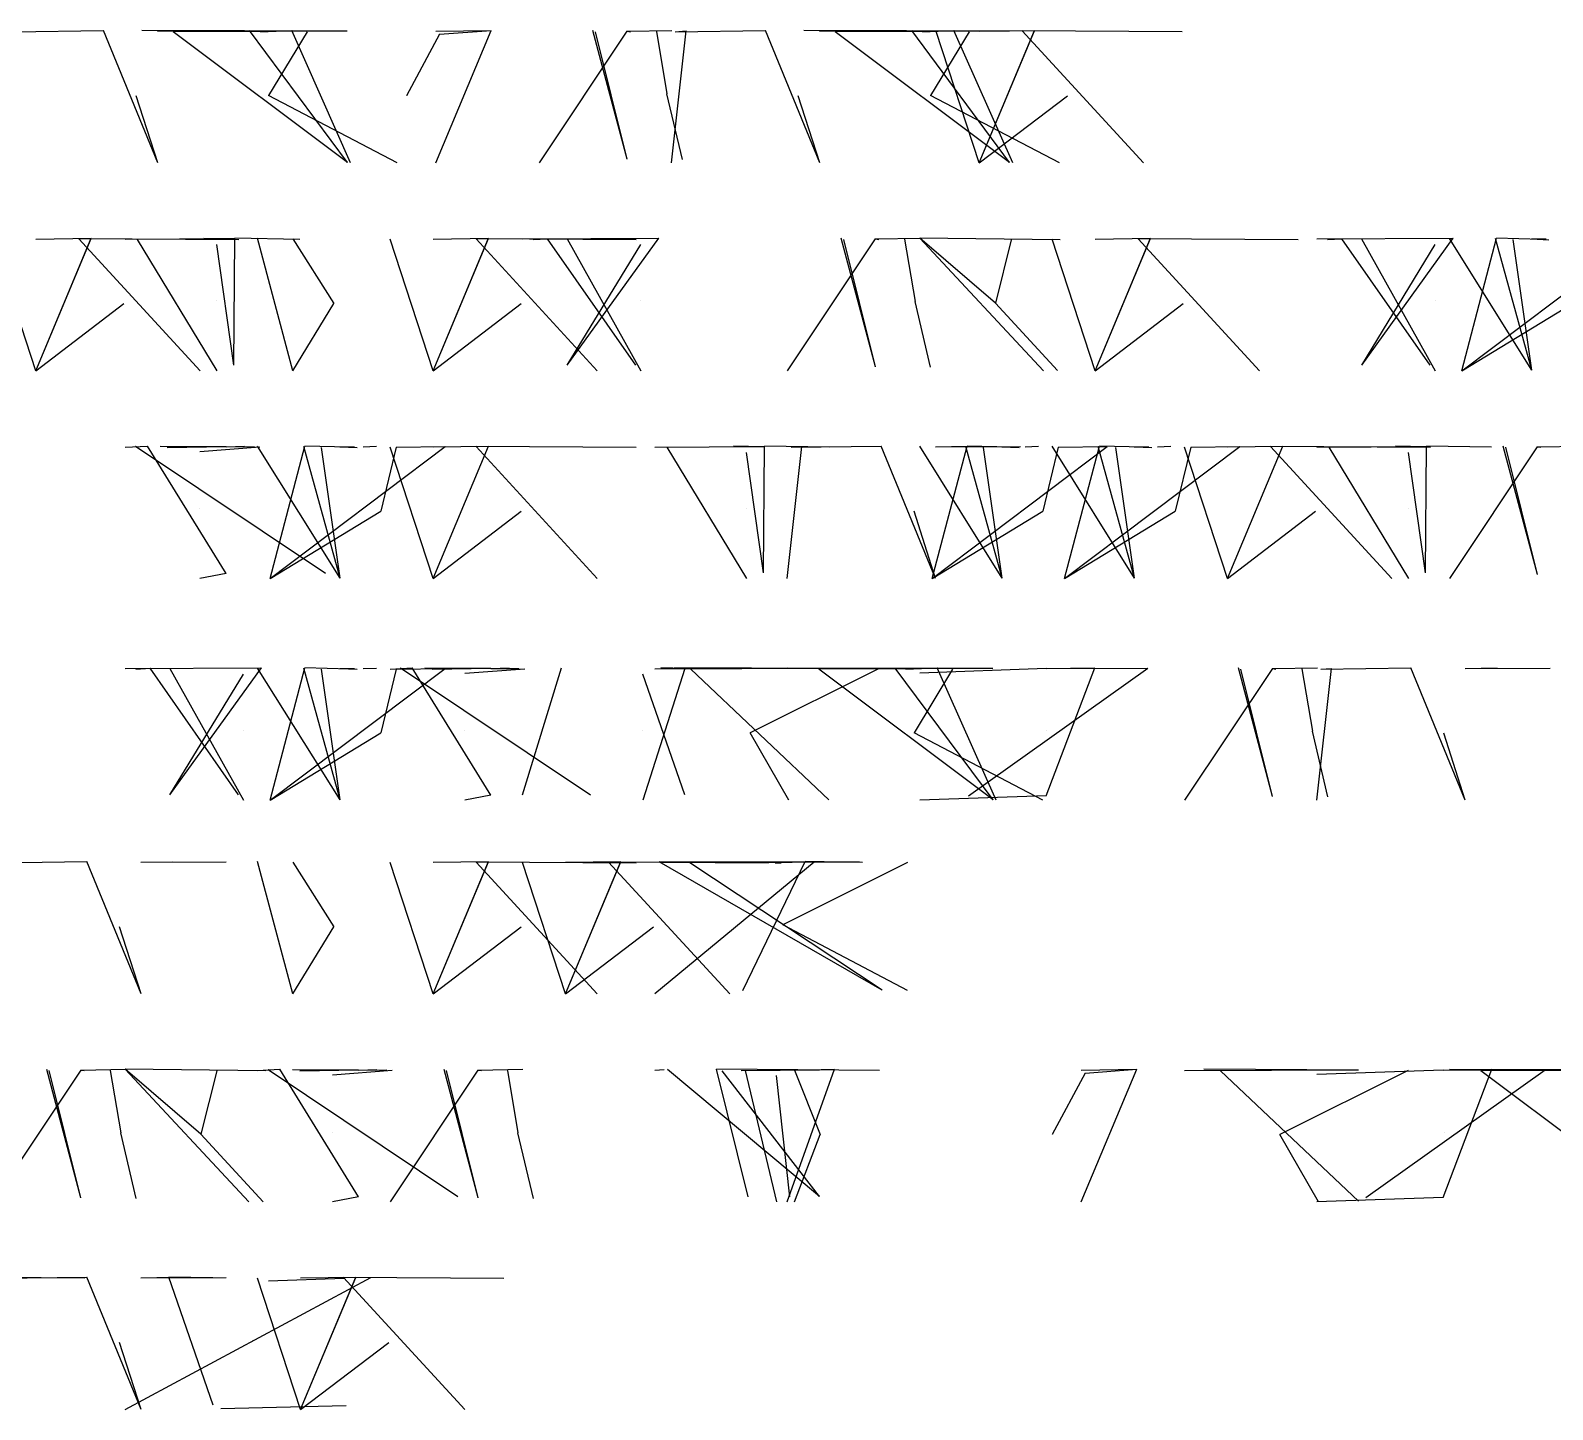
# Model space of a CAD drawing. Header units: metres. Extents: x -978944 to 1068394069015, y -937984 to 996528.
# Drawn here: x -195.81 to -188.98, y -17.44 to -11.25 of the extents above; entities that cross this region are included whole.
import ezdxf

# ---------------------------------------------------------------- set-up
doc = ezdxf.new("R2010")
doc.units = ezdxf.units.M

msp = doc.modelspace()

# ---------------------------------------------------------------- linework, layer by layer
at = {"layer": 'MCD_Layer_0'}
for p, q in [((-195.884432, -11.260317), (-195.480154, -11.254803)), ((-195.236202, -11.848803), (-195.480154, -11.254803)), ((-194.38578, -11.258253), (-195.307739, -11.255503)), ((-195.237356, -11.258245), (-195.093753, -11.255361)), ((-195.237356, -11.258245), (-194.854993, -11.256641)), ((-194.38578, -11.258253), (-195.166828, -11.261237)), ((-194.38463, -11.847203), (-195.166828, -11.261237)), ((-194.38463, -11.847203), (-194.824041, -11.255611)), ((-194.775729, -11.26032), (-194.634818, -11.254803)), ((-194.566376, -11.260338), (-194.73892, -11.546977)), ((-194.370826, -11.848767), (-194.634818, -11.254803)), ((-193.989414, -11.848803), (-193.740302, -11.254803)), ((-193.989414, -11.258316), (-193.740302, -11.254803)), ((-193.972114, -11.271886), (-193.740302, -11.254803)), ((-193.131441, -11.258198), (-193.525726, -11.848803)), ((-193.130321, -11.831703), (-193.283779, -11.254838)), ((-193.130321, -11.831703), (-193.272578, -11.260631)), ((-193.131441, -11.258198), (-192.929539, -11.254803)), ((-193.131441, -11.258198), (-193.11576, -11.260666)), ((-192.999266, -11.259301), (-192.952221, -11.539332)), ((-192.931732, -11.848803), (-192.865986, -11.257109)), ((-192.914431, -11.260317), (-192.510152, -11.254803)), ((-192.914431, -11.260317), (-192.865986, -11.257109)), ((-192.266201, -11.848803), (-192.510152, -11.254803)), ((-191.415779, -11.258253), (-192.337738, -11.255503)), ((-192.267355, -11.258245), (-192.123752, -11.255361)), ((-192.267355, -11.258245), (-191.884992, -11.256641)), ((-191.415779, -11.258253), (-192.196827, -11.261237)), ((-191.414629, -11.847203), (-192.196827, -11.261237)), ((-191.414629, -11.847203), (-191.85404, -11.255611)), ((-191.805728, -11.26032), (-191.664817, -11.254803)), ((-191.596375, -11.260338), (-191.768919, -11.546977)), ((-191.551132, -11.848803), (-191.743744, -11.259416)), ((-191.400825, -11.848767), (-191.664817, -11.254803)), ((-191.551132, -11.848803), (-191.302582, -11.254803)), ((-191.551132, -11.258281), (-191.302582, -11.254803)), ((-191.551132, -11.848803), (-191.302582, -11.255956)), ((-190.814133, -11.848803), (-191.357944, -11.256875)), ((-190.639975, -11.261615), (-191.357944, -11.256875)), ((-193.972114, -11.271886), (-194.119736, -11.547739)), ((-192.882773, -11.833698), (-192.952221, -11.539332)), ((-192.952221, -11.539332), (-192.952204, -11.539332)), ((-195.236202, -11.848803), (-195.333091, -11.547757)), ((-195.333091, -11.547757), (-195.333073, -11.547757)), ((-194.161473, -11.848803), (-194.73892, -11.546977)), ((-194.73892, -11.546977), (-194.738902, -11.546977)), ((-194.119736, -11.547739), (-194.119718, -11.547739)), ((-192.266201, -11.848803), (-192.36309, -11.547757)), ((-192.36309, -11.547757), (-192.363072, -11.547757)), ((-191.191472, -11.848803), (-191.768919, -11.546977)), ((-191.768919, -11.546977), (-191.768901, -11.546977)), ((-191.551132, -11.848803), (-191.155529, -11.547739)), ((-191.155529, -11.547739), (-191.155511, -11.547739)), ((-195.783371, -12.780683), (-195.975983, -12.191296)), ((-195.783371, -12.780683), (-195.534821, -12.186683)), ((-195.783371, -12.190161), (-195.534821, -12.186683)), ((-195.783371, -12.780683), (-195.534821, -12.187836)), ((-195.046372, -12.780683), (-195.590183, -12.188755)), ((-194.872214, -12.193495), (-195.590183, -12.188755)), ((-194.894363, -12.189996), (-195.381989, -12.192895)), ((-195.328422, -12.192015), (-194.971124, -12.780683)), ((-194.894363, -12.189996), (-195.029109, -12.187356)), ((-194.894363, -12.755487), (-194.971124, -12.215192)), ((-194.894363, -12.755487), (-194.890497, -12.186683)), ((-194.598916, -12.191946), (-194.890497, -12.186683)), ((-194.630556, -12.780683), (-194.787994, -12.186683)), ((-194.630556, -12.190143), (-194.446589, -12.479628)), ((-194.001373, -12.780683), (-194.193985, -12.191296)), ((-194.001373, -12.780683), (-193.752824, -12.186683)), ((-194.001373, -12.190161), (-193.752824, -12.186683)), ((-194.001373, -12.780683), (-193.752824, -12.187836)), ((-193.264374, -12.780683), (-193.808185, -12.188755)), ((-193.090216, -12.193495), (-193.808185, -12.188755)), ((-193.599991, -12.189979), (-192.98894, -12.186683)), ((-193.552775, -12.192843), (-193.488163, -12.188684)), ((-193.091933, -12.755504), (-193.488163, -12.188684)), ((-193.399529, -12.190013), (-193.069567, -12.780683)), ((-193.399253, -12.755504), (-192.98894, -12.186683)), ((-193.399253, -12.755504), (-193.069567, -12.215192)), ((-192.017702, -12.190078), (-192.411987, -12.780683)), ((-192.016582, -12.763583), (-192.17004, -12.186718)), ((-192.016582, -12.763583), (-192.158839, -12.192511)), ((-192.017702, -12.190078), (-191.8158, -12.186683)), ((-192.017702, -12.190078), (-192.002021, -12.192546)), ((-191.885527, -12.191181), (-191.838482, -12.471212)), ((-191.478565, -12.477931), (-191.817993, -12.186683)), ((-191.262982, -12.780683), (-191.817993, -12.186683)), ((-191.187298, -12.19376), (-191.817993, -12.186683)), ((-191.407468, -12.193455), (-191.478565, -12.477931)), ((-191.031372, -12.780683), (-191.223984, -12.191296)), ((-191.031372, -12.780683), (-190.782822, -12.186683)), ((-191.031372, -12.190161), (-190.782822, -12.186683)), ((-191.031372, -12.780683), (-190.782822, -12.187836)), ((-190.294373, -12.780683), (-190.838184, -12.188755)), ((-190.120215, -12.193495), (-190.838184, -12.188755)), ((-190.03598, -12.189979), (-189.42493, -12.186683)), ((-189.988764, -12.192843), (-189.924152, -12.188684)), ((-189.527922, -12.755504), (-189.924152, -12.188684)), ((-189.835518, -12.190013), (-189.505556, -12.780683)), ((-189.835242, -12.755504), (-189.42493, -12.186683)), ((-189.835242, -12.755504), (-189.505556, -12.215192)), ((-189.072167, -12.779083), (-189.441986, -12.187491)), ((-189.386197, -12.780683), (-189.229757, -12.186683)), ((-189.386197, -12.780683), (-188.600547, -12.188983)), ((-189.072167, -12.779083), (-189.235509, -12.188516)), ((-189.029606, -12.192164), (-189.229757, -12.186683)), ((-189.072167, -12.779083), (-189.156139, -12.193135)), ((-189.073317, -12.190133), (-188.995098, -12.193171)), ((-189.073317, -12.190133), (-189.007751, -12.190133)), ((-195.783371, -12.780683), (-195.387767, -12.479619)), ((-195.387767, -12.479619), (-195.387749, -12.479619)), ((-194.971124, -12.467219), (-194.971107, -12.467219)), ((-194.630556, -12.780683), (-194.446589, -12.479628)), ((-194.446589, -12.479628), (-194.446571, -12.479628)), ((-194.001373, -12.780683), (-193.60577, -12.479619)), ((-193.60577, -12.479619), (-193.605752, -12.479619)), ((-193.069567, -12.467219), (-193.06955, -12.467219)), ((-191.769034, -12.765578), (-191.838482, -12.471212)), ((-191.838482, -12.471212), (-191.838465, -12.471212)), ((-191.199912, -12.780611), (-191.478565, -12.477931)), ((-191.478565, -12.477931), (-191.478547, -12.477931)), ((-191.031372, -12.780683), (-190.635769, -12.479619)), ((-190.635769, -12.479619), (-190.635751, -12.479619)), ((-189.505556, -12.467219), (-189.505539, -12.467219)), ((-189.386197, -12.780683), (-188.889271, -12.478839)), ((-195.381989, -13.124249), (-195.282127, -13.118563)), ((-195.324846, -13.123902), (-195.335387, -13.120556)), ((-194.483239, -13.689972), (-195.335387, -13.120556)), ((-194.929285, -13.689972), (-195.282127, -13.118563)), ((-194.929285, -13.121874), (-195.22554, -13.120227)), ((-194.929285, -13.121874), (-195.193362, -13.126156)), ((-194.777829, -13.124336), (-195.046899, -13.144481)), ((-194.929285, -13.121874), (-194.847732, -13.118996)), ((-194.929285, -13.121874), (-194.802794, -13.12144)), ((-194.418175, -13.710963), (-194.787994, -13.119371)), ((-194.732205, -13.712563), (-194.575765, -13.118563)), ((-194.732205, -13.712563), (-193.946556, -13.120863)), ((-194.418175, -13.710963), (-194.581517, -13.120396)), ((-194.375615, -13.124044), (-194.575765, -13.118563)), ((-194.418175, -13.710963), (-194.502147, -13.125015)), ((-194.419326, -13.122013), (-194.341106, -13.125051)), ((-194.419326, -13.122013), (-194.353759, -13.122013)), ((-194.314649, -13.122031), (-194.255409, -13.119246)), ((-194.166262, -13.124062), (-194.235279, -13.410719)), ((-194.001373, -13.712563), (-194.193985, -13.123176)), ((-194.166262, -13.124062), (-193.946556, -13.120863)), ((-194.001373, -13.712563), (-193.752824, -13.118563)), ((-194.001373, -13.122041), (-193.752824, -13.118563)), ((-194.001373, -13.712563), (-193.752824, -13.119716)), ((-193.264374, -13.712563), (-193.808185, -13.120635)), ((-193.090216, -13.125375), (-193.808185, -13.120635)), ((-192.518356, -13.121876), (-193.005981, -13.124775)), ((-192.952414, -13.123895), (-192.595117, -13.712563)), ((-192.518356, -13.121876), (-192.653102, -13.119236)), ((-192.518356, -13.687367), (-192.595117, -13.147072)), ((-192.518356, -13.687367), (-192.51449, -13.118563)), ((-192.222909, -13.123826), (-192.51449, -13.118563)), ((-192.411987, -13.712563), (-192.346242, -13.120869)), ((-192.394686, -13.124077), (-191.990407, -13.118563)), ((-192.394686, -13.124077), (-192.346242, -13.120869)), ((-191.746456, -13.712563), (-191.990407, -13.118563)), ((-191.448174, -13.710963), (-191.817993, -13.119371)), ((-191.762204, -13.712563), (-191.605764, -13.118563)), ((-191.762204, -13.712563), (-190.976555, -13.120863)), ((-191.74761, -13.122005), (-191.604007, -13.119121)), ((-191.74761, -13.122005), (-191.365247, -13.120401)), ((-191.448174, -13.710963), (-191.611516, -13.120396)), ((-191.405613, -13.124044), (-191.605764, -13.118563)), ((-191.448174, -13.710963), (-191.532146, -13.125015)), ((-191.449325, -13.122013), (-191.371105, -13.125051)), ((-191.449325, -13.122013), (-191.383758, -13.122013)), ((-191.344648, -13.122031), (-191.285408, -13.119246)), ((-191.19626, -13.124062), (-191.265278, -13.410719)), ((-190.854165, -13.710963), (-191.223984, -13.119371)), ((-191.19626, -13.124062), (-190.976555, -13.120863)), ((-191.168195, -13.712563), (-191.011755, -13.118563)), ((-191.168195, -13.712563), (-190.382545, -13.120863)), ((-190.854165, -13.710963), (-191.017506, -13.120396)), ((-190.811604, -13.124044), (-191.011755, -13.118563)), ((-190.854165, -13.710963), (-190.938136, -13.125015)), ((-190.855315, -13.122013), (-190.777095, -13.125051)), ((-190.855315, -13.122013), (-190.789749, -13.122013)), ((-190.750639, -13.122031), (-190.691399, -13.119246)), ((-190.602251, -13.124062), (-190.671268, -13.410719)), ((-190.437378, -13.712563), (-190.62999, -13.123176)), ((-190.602251, -13.124062), (-190.382545, -13.120863)), ((-190.437378, -13.712563), (-190.188828, -13.118563)), ((-190.437378, -13.122041), (-190.188828, -13.118563)), ((-190.437378, -13.712563), (-190.188828, -13.119716)), ((-189.700379, -13.712563), (-190.24419, -13.120635)), ((-189.526221, -13.125375), (-190.24419, -13.120635)), ((-189.548355, -13.121876), (-190.03598, -13.124775)), ((-189.982413, -13.123895), (-189.625116, -13.712563)), ((-189.548355, -13.121876), (-189.683101, -13.119236)), ((-189.548355, -13.687367), (-189.625116, -13.147072)), ((-189.548355, -13.687367), (-189.544489, -13.118563)), ((-189.252908, -13.123826), (-189.544489, -13.118563)), ((-189.047701, -13.121958), (-189.441986, -13.712563)), ((-189.046581, -13.695463), (-189.200039, -13.118598)), ((-189.046581, -13.695463), (-189.188837, -13.124391)), ((-189.047701, -13.121958), (-188.845798, -13.118563)), ((-189.047701, -13.121958), (-189.032019, -13.124426)), ((-195.046899, -13.400375), (-195.046882, -13.400375)), ((-194.732205, -13.712563), (-194.235279, -13.410719)), ((-194.235279, -13.410719), (-194.235261, -13.410719)), ((-194.001373, -13.712563), (-193.60577, -13.411499)), ((-193.60577, -13.411499), (-193.605752, -13.411499)), ((-192.595117, -13.399099), (-192.5951, -13.399099)), ((-191.746456, -13.712563), (-191.843345, -13.411517)), ((-191.843345, -13.411517), (-191.843327, -13.411517)), ((-191.762204, -13.712563), (-191.265278, -13.410719)), ((-191.265278, -13.410719), (-191.26526, -13.410719)), ((-191.168195, -13.712563), (-190.671268, -13.410719)), ((-190.671268, -13.410719), (-190.67125, -13.410719)), ((-190.437378, -13.712563), (-190.041774, -13.411499)), ((-190.041774, -13.411499), (-190.041756, -13.411499)), ((-189.625116, -13.399099), (-189.625099, -13.399099)), ((-194.929285, -13.689972), (-195.046899, -13.712563)), ((-195.381989, -14.116865), (-194.770938, -14.113569)), ((-195.334772, -14.11973), (-195.270161, -14.115571)), ((-194.87393, -14.682391), (-195.270161, -14.115571)), ((-195.181526, -14.1169), (-194.851565, -14.707569)), ((-195.18125, -14.682391), (-194.770938, -14.113569)), ((-194.418175, -14.705969), (-194.787994, -14.114378)), ((-194.732205, -14.707569), (-194.575765, -14.113569)), ((-194.732205, -14.707569), (-193.946556, -14.11587)), ((-194.418175, -14.705969), (-194.581517, -14.115402)), ((-194.375615, -14.119051), (-194.575765, -14.113569)), ((-194.418175, -14.705969), (-194.502147, -14.120022)), ((-194.419326, -14.11702), (-194.341106, -14.120057)), ((-194.419326, -14.11702), (-194.353759, -14.11702)), ((-194.314649, -14.117038), (-194.255409, -14.114252)), ((-194.166262, -14.119069), (-194.235279, -14.405725)), ((-194.193985, -14.119256), (-194.094124, -14.113569)), ((-194.166262, -14.119069), (-193.946556, -14.11587)), ((-194.136842, -14.118909), (-194.147383, -14.115563)), ((-193.295235, -14.684979), (-194.147383, -14.115563)), ((-193.741281, -14.684979), (-194.094124, -14.113569)), ((-193.741281, -14.11688), (-194.037536, -14.115233)), ((-193.741281, -14.11688), (-194.005359, -14.121163)), ((-193.589825, -14.119342), (-193.858896, -14.139488)), ((-193.741281, -14.11688), (-193.659728, -14.114003)), ((-193.741281, -14.11688), (-193.614791, -14.116447)), ((-193.599991, -14.682391), (-193.425484, -14.113586)), ((-192.872142, -14.116883), (-193.059903, -14.707569)), ((-192.224972, -14.116999), (-193.005981, -14.119981)), ((-192.872142, -14.116883), (-192.979276, -14.113569)), ((-192.224972, -14.116999), (-192.918628, -14.113569)), ((-192.225547, -14.705486), (-192.845067, -14.120016)), ((-192.002566, -14.118598), (-192.578409, -14.405496)), ((-191.490028, -14.11702), (-192.411987, -14.11427)), ((-191.490028, -14.11702), (-192.271077, -14.120004)), ((-191.488878, -14.705969), (-192.271077, -14.120004)), ((-191.488878, -14.705969), (-191.928289, -14.114378)), ((-191.879977, -14.119087), (-191.739066, -14.113569)), ((-191.670624, -14.119105), (-191.843168, -14.405743)), ((-191.251114, -14.116931), (-191.817993, -14.136788)), ((-191.475074, -14.707533), (-191.739066, -14.113569)), ((-191.598934, -14.687712), (-190.794044, -14.11559)), ((-191.251114, -14.687712), (-191.032891, -14.113569)), ((-191.251114, -14.116931), (-191.032891, -14.113569)), ((-191.251114, -14.116931), (-190.794044, -14.11559)), ((-190.235705, -14.116964), (-190.62999, -14.707569)), ((-190.234585, -14.69047), (-190.388042, -14.113604)), ((-190.234585, -14.69047), (-190.376841, -14.119397)), ((-190.235705, -14.116964), (-190.033802, -14.113569)), ((-190.235705, -14.116964), (-190.220023, -14.119432)), ((-190.10353, -14.118067), (-190.056484, -14.398099)), ((-190.03598, -14.707569), (-189.970235, -14.115876)), ((-190.018679, -14.119084), (-189.6144, -14.113569)), ((-190.018679, -14.119084), (-189.970235, -14.115876)), ((-189.370449, -14.707569), (-189.6144, -14.113569)), ((-189.371603, -14.117011), (-189.228, -14.114128)), ((-189.371603, -14.117011), (-188.98924, -14.115407)), ((-195.18125, -14.682391), (-194.851565, -14.142078)), ((-192.872142, -14.682373), (-193.059903, -14.142078)), ((-194.851565, -14.394106), (-194.851548, -14.394106)), ((-194.732205, -14.707569), (-194.235279, -14.405725)), ((-194.235279, -14.405725), (-194.235261, -14.405725)), ((-193.858896, -14.395382), (-193.858878, -14.395382)), ((-193.059903, -14.394106), (-193.059886, -14.394106)), ((-192.404852, -14.707569), (-192.578409, -14.405496)), ((-192.578409, -14.405496), (-192.578391, -14.405496)), ((-191.265721, -14.707569), (-191.843168, -14.405743)), ((-191.843168, -14.405743), (-191.84315, -14.405743)), ((-191.247212, -14.39673), (-191.247195, -14.39673)), ((-189.987037, -14.692465), (-190.056484, -14.398099)), ((-190.056484, -14.398099), (-190.056467, -14.398099)), ((-189.370449, -14.707569), (-189.467338, -14.406523)), ((-189.467338, -14.406523), (-189.46732, -14.406523)), ((-193.741281, -14.684979), (-193.858896, -14.707569)), ((-191.251114, -14.687712), (-191.817993, -14.707569)), ((-195.958681, -14.987837), (-195.554403, -14.982323)), ((-195.310452, -15.576323), (-195.554403, -14.982323)), ((-195.311605, -14.985765), (-195.168003, -14.982881)), ((-195.311605, -14.985765), (-194.929242, -14.984161)), ((-194.630556, -15.576323), (-194.787994, -14.982323)), ((-194.630556, -14.985783), (-194.446589, -15.275268)), ((-194.001373, -15.576323), (-194.193985, -14.986936)), ((-194.001373, -15.576323), (-193.752824, -14.982323)), ((-194.001373, -14.985801), (-193.752824, -14.982323)), ((-194.001373, -15.576323), (-193.752824, -14.983476)), ((-193.264374, -15.576323), (-193.808185, -14.984395)), ((-193.090216, -14.989135), (-193.808185, -14.984395)), ((-193.407379, -15.576323), (-193.599991, -14.986936)), ((-193.407379, -15.576323), (-193.158829, -14.982323)), ((-193.407379, -14.985801), (-193.158829, -14.982323)), ((-193.407379, -15.576323), (-193.158829, -14.983476)), ((-192.67038, -15.576323), (-193.214191, -14.984395)), ((-192.496222, -14.989135), (-193.214191, -14.984395)), ((-192.291319, -14.985648), (-193.005981, -15.576323)), ((-191.986636, -15.559223), (-192.986379, -14.983005)), ((-192.08857, -14.985683), (-192.986379, -14.983005)), ((-191.986636, -15.559223), (-192.849159, -14.988588)), ((-192.08857, -14.985683), (-192.692337, -14.988623)), ((-192.611685, -15.560833), (-192.331085, -14.982323)), ((-192.466064, -14.987696), (-192.43918, -14.988203)), ((-191.872379, -14.987241), (-192.432459, -15.266843)), ((-192.074008, -14.987206), (-192.331085, -14.982323)), ((-195.310452, -15.576323), (-195.40734, -15.275277)), ((-195.40734, -15.275277), (-195.407322, -15.275277)), ((-194.630556, -15.576323), (-194.446589, -15.275268)), ((-194.446589, -15.275268), (-194.446571, -15.275268)), ((-194.001373, -15.576323), (-193.60577, -15.275259)), ((-193.60577, -15.275259), (-193.605752, -15.275259)), ((-193.407379, -15.576323), (-193.011776, -15.275259)), ((-193.011776, -15.275259), (-193.011758, -15.275259)), ((-191.872379, -15.560763), (-192.432459, -15.266843)), ((-192.432459, -15.266843), (-192.432442, -15.266843)), ((-195.581698, -15.917599), (-195.975983, -16.508204)), ((-195.580578, -16.491104), (-195.734035, -15.914238)), ((-195.580578, -16.491104), (-195.722834, -15.920032)), ((-195.581698, -15.917599), (-195.379795, -15.914203)), ((-195.581698, -15.917599), (-195.566016, -15.920067)), ((-195.449523, -15.918701), (-195.402477, -16.198733)), ((-195.04256, -16.205452), (-195.381989, -15.914203)), ((-194.826977, -16.508204), (-195.381989, -15.914203)), ((-194.751294, -15.921281), (-195.381989, -15.914203)), ((-194.971463, -15.920976), (-195.04256, -16.205452)), ((-194.787994, -15.91989), (-194.688133, -15.914203)), ((-194.730852, -15.919543), (-194.741393, -15.916197)), ((-193.889245, -16.485613), (-194.741393, -15.916197)), ((-194.335291, -16.485613), (-194.688133, -15.914203)), ((-194.335291, -15.917515), (-194.631545, -15.915868)), ((-194.335291, -15.917515), (-194.599368, -15.921797)), ((-194.183835, -15.919977), (-194.452905, -15.940122)), ((-194.335291, -15.917515), (-194.253738, -15.914637)), ((-194.335291, -15.917515), (-194.2088, -15.917081)), ((-193.7997, -15.917599), (-194.193985, -16.508204)), ((-193.79858, -16.491104), (-193.952037, -15.914238)), ((-193.79858, -16.491104), (-193.940836, -15.920032)), ((-193.7997, -15.917599), (-193.597797, -15.914203)), ((-193.7997, -15.917599), (-193.784018, -15.920067)), ((-193.667525, -15.918701), (-193.62048, -16.198733)), ((-193.005981, -15.917524), (-192.964755, -15.91474)), ((-192.267221, -16.484166), (-192.949814, -15.914861)), ((-192.586797, -16.486189), (-192.730122, -15.914203)), ((-191.998556, -15.919512), (-192.730122, -15.914203)), ((-192.267221, -16.484166), (-192.70356, -15.920879)), ((-192.267498, -15.917506), (-192.619446, -15.920861)), ((-192.601185, -15.919512), (-192.460073, -16.508204)), ((-192.400862, -16.485671), (-192.460073, -15.941578)), ((-192.411987, -16.508204), (-192.200352, -15.914203)), ((-192.379694, -15.917681), (-192.200352, -15.914203)), ((-192.379694, -15.917681), (-192.264361, -16.207149)), ((-191.076362, -15.931287), (-191.223984, -16.20714)), ((-191.093662, -16.508204), (-190.84455, -15.914203)), ((-191.093662, -15.917717), (-190.84455, -15.914203)), ((-191.076362, -15.931287), (-190.84455, -15.914203)), ((-189.848981, -15.917634), (-190.62999, -15.920615)), ((-189.848981, -15.917634), (-190.542636, -15.914203)), ((-189.849555, -16.50612), (-190.469075, -15.920651)), ((-189.626574, -15.919232), (-190.202417, -16.20613)), ((-189.469101, -15.917565), (-190.03598, -15.937423)), ((-189.816921, -16.488346), (-189.012031, -15.916224)), ((-189.469101, -16.488346), (-189.250878, -15.914203)), ((-189.469101, -15.917565), (-189.250878, -15.914203)), ((-189.469101, -15.917565), (-189.012031, -15.916224)), ((-188.520027, -15.917654), (-189.441986, -15.914904)), ((-188.520027, -15.917654), (-189.301075, -15.920638)), ((-188.518877, -16.506604), (-189.301075, -15.920638)), ((-195.33303, -16.493099), (-195.402477, -16.198733)), ((-195.402477, -16.198733), (-195.40246, -16.198733)), ((-194.763907, -16.508132), (-195.04256, -16.205452)), ((-195.04256, -16.205452), (-195.042542, -16.205452)), ((-194.452905, -16.196016), (-194.452888, -16.196016)), ((-193.551032, -16.493099), (-193.62048, -16.198733)), ((-193.62048, -16.198733), (-193.620462, -16.198733)), ((-192.460073, -16.195302), (-192.460056, -16.195302)), ((-192.379694, -16.508185), (-192.264361, -16.207149)), ((-192.264361, -16.207149), (-192.264343, -16.207149)), ((-191.223984, -16.20714), (-191.223966, -16.20714)), ((-190.02886, -16.508204), (-190.202417, -16.20613)), ((-190.202417, -16.20613), (-190.202399, -16.20613)), ((-189.4652, -16.197364), (-189.465182, -16.197364)), ((-194.335291, -16.485613), (-194.452905, -16.508204)), ((-189.469101, -16.488346), (-190.03598, -16.508204)), ((-195.562566, -16.85139), (-196.294133, -16.846081)), ((-195.958681, -16.851595), (-195.554403, -16.846081)), ((-195.310452, -17.440081), (-195.554403, -16.846081)), ((-195.381989, -17.440081), (-194.280706, -16.848504)), ((-195.311605, -16.849523), (-195.168003, -16.846639)), ((-195.311605, -16.849523), (-194.929242, -16.847919)), ((-194.988115, -17.420729), (-195.187005, -16.846081)), ((-194.989231, -16.849445), (-195.187005, -16.846081)), ((-194.595383, -17.440081), (-194.787994, -16.850694)), ((-194.400095, -16.852828), (-194.739295, -16.863567)), ((-194.595383, -17.440081), (-194.346833, -16.846081)), ((-194.595383, -16.849559), (-194.346833, -16.846081)), ((-194.595383, -17.440081), (-194.346833, -16.847234)), ((-193.858384, -17.440081), (-194.402194, -16.848153)), ((-193.684226, -16.852893), (-194.402194, -16.848153)), ((-195.310452, -17.440081), (-195.40734, -17.139035)), ((-195.40734, -17.139035), (-195.407322, -17.139035)), ((-194.810705, -17.129491), (-194.810688, -17.129491)), ((-194.595383, -17.440081), (-194.199779, -17.139017)), ((-194.199779, -17.139017), (-194.199761, -17.139017)), ((-194.391169, -17.424111), (-194.953526, -17.436576))]:
    msp.add_line(p, q, dxfattribs=at)

doc.saveas('drawing.dxf')
